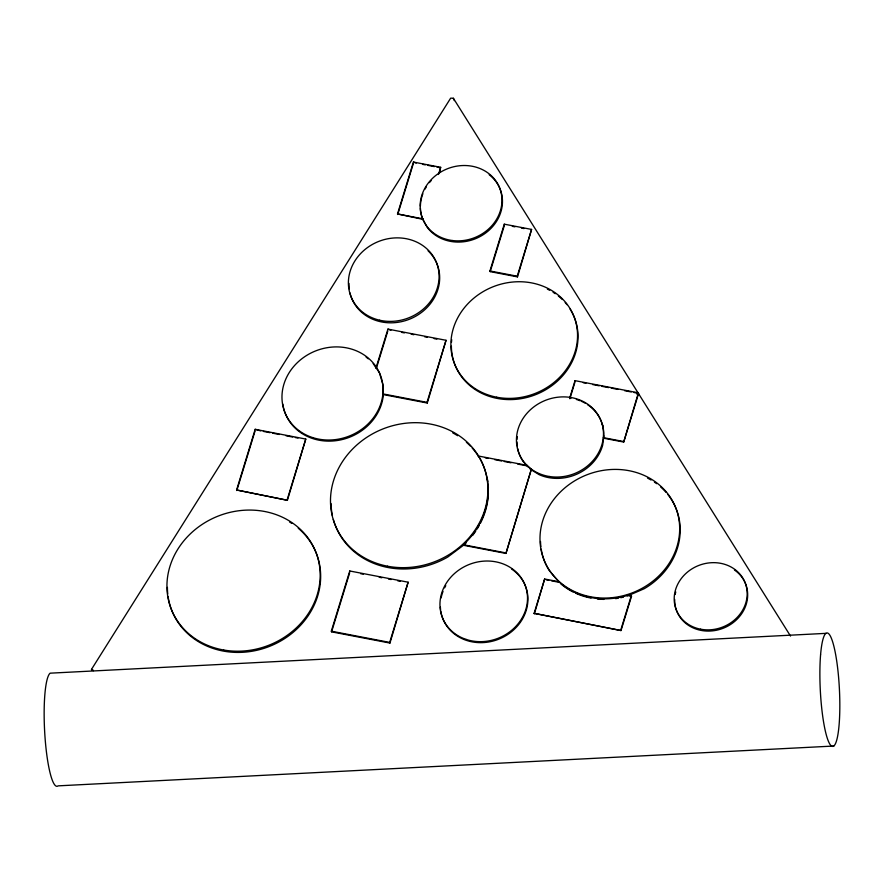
<?xml version="1.0" encoding="UTF-8"?>
<svg xmlns="http://www.w3.org/2000/svg" width="884" height="884" viewBox="0 0 884 884"><rect width="100%" height="100%" fill="white"/><g stroke="black" fill="none" stroke-linecap="round" stroke-linejoin="round"><path stroke-width="1.33" d="M382.827 393.877L382.849 384.385L379.479 372.904L376.087 367.733L387.921 329.113L446.033 340.285L427.281 403.027L383.081 394.54L382.827 393.877L427.016 402.364L427.281 403.027M383.081 394.54L383.081 397.17A51.283 45.78 -21.7 0 1 332.815 441.006A51.283 45.78 -21.7 0 1 282.814 404.099M633.916 392.474L638.613 393.38L623.706 442.055L603.562 438.188L603.794 434.088A44.145 39.404 -21.7 0 0 587.44 404.574M603.871 435.823L602.689 445.105A44.145 39.404 -21.7 0 1 539.229 474.708L530.124 469.117M236.592 489.99L255.178 429.326L305.776 439.05L287.411 500.278L236.592 489.99L287.411 500.278M236.813 490.543L254.99 431.193M287.189 499.725L305.776 439.05M420.441 208.436A41.504 37.04 -21.7 0 0 422.298 217.961L422.961 219.354L397.513 213.95L413.403 162.059L440.674 167.308L439.436 172.634M397.734 214.503L413.226 163.916M373.17 363.534L376.352 368.396L387.789 331.069M438.475 174.468L440.674 167.308M331.323 631.187L349.766 570.987L408.132 582.202L389.954 643.066L331.588 631.85L331.323 631.187L389.689 642.403L389.954 643.066M331.588 631.85L349.622 572.965M427.016 402.364L446.033 340.285M489.935 270.968L504.278 224.171L531.582 229.42L517.505 276.88L490.2 271.631L489.935 270.968L517.239 276.217L517.505 276.88M490.2 271.631L504.145 226.138M389.689 642.403L408.132 582.202M517.239 276.217L531.582 229.42M505.946 553.439L531.295 469.415L526.963 465.349L478.388 456.011A79.836 71.261 -21.7 0 1 464.144 544.047L463.47 545.273L505.946 553.439L531.295 469.415M639.176 394.64L638.027 395.303L636.358 392.441L575.02 380.65L569.65 398.198L570.976 398.242M569.871 398.75L574.854 382.452M534.124 613.341L544.643 579.009L559.119 581.783L559.848 582.633A70.842 63.239 -21.7 0 0 626.977 595.54L628.115 595.043L631.53 596.214L621.01 630.546L534.124 613.341L621.01 630.546M534.345 613.894L544.643 579.009M623.706 442.055L637.806 394.75M620.8 629.994L631.309 595.661M93.339 670.702L91.472 669.398L450.663 98.146L453.37 98.246L790.517 636.071M638.027 395.303L636.579 392.993L637.729 392.33M627.198 596.092L644.171 588.744A70.842 63.239 -21.7 0 0 667.774 494.41M825.899 633.364L50.145 673.177A56.83 9.569 87.1 0 0 44.962 736.46A56.83 9.569 87.1 0 0 58.101 785.854L833.855 746.03M416.22 163.12L413.403 162.059M422.718 164.369L425.314 164.866M427.911 165.363L434.398 166.612M436.994 167.109L439.591 167.606M512.344 226.337L514.941 226.834M521.438 228.083L524.046 228.58M397.513 213.95L422.74 218.801M390.894 330.296L387.921 329.113M401.701 332.384L404.408 332.903M411.159 334.196L413.867 334.716M424.674 336.793L427.381 337.312M434.132 338.616L436.84 339.136M583.241 382.739L585.915 383.247M592.578 384.529L599.241 385.811M601.916 386.33L608.579 387.612M611.242 388.12L617.916 389.402M624.579 390.684L631.253 391.966M603.341 437.635L623.485 441.503M485.349 457.868L488.056 458.387M494.797 459.68L501.548 460.973M504.245 461.492L510.996 462.796M517.737 464.089L527.184 465.901L526.963 465.349M260.725 430.906L255.178 429.326M263.388 431.414L270.051 432.696M272.714 433.204L279.366 434.486M286.029 435.768L292.681 437.05M295.344 437.558L298.007 438.066M463.249 544.721L505.725 552.887M546.179 579.816L548.809 580.313M551.45 580.821L558.025 582.092M629.397 595.805L631.53 596.214M360.639 573.694L363.291 574.202M379.214 577.263L381.866 577.771M388.496 579.042L391.148 579.55M397.778 580.832L400.43 581.341M91.472 669.398L93.03 670.149M528.654 467.514L523.096 461.426A44.145 39.404 -21.7 0 1 517.648 448.42M559.34 582.346L549.229 570.5A70.842 63.239 -21.7 0 1 541.218 549.174M422.519 218.514L427.038 227.077A41.504 37.04 -21.7 0 0 487.858 231.288A41.504 37.04 -21.7 0 0 489.183 174.712M636.358 392.441L636.579 392.993M575.02 380.65L575.241 381.203M504.278 224.171L504.543 224.834M453.37 98.246L454.321 100.621M628.115 595.043L628.336 595.606M478.388 456.011L478.609 456.564A79.836 71.261 -21.7 0 0 472.155 447.989M376.087 367.733L376.352 368.396M349.766 570.987L350.031 571.65M602.391 424.442A44.145 39.404 -21.7 0 1 603.065 426.917M517.239 445.845A44.145 39.404 -21.7 0 1 516.974 441.967M517.029 439.359A44.145 39.404 -21.7 0 1 517.262 436.718M487.327 478.774A79.836 71.261 -21.7 0 1 487.769 481.426M488.222 485.438A79.836 71.261 -21.7 0 1 488.388 488.134M488.388 493.504A79.836 71.261 -21.7 0 1 485.382 511.04M484.996 512.267A79.836 71.261 -21.7 0 1 480.443 523.162M479.194 525.505A79.836 71.261 -21.7 0 1 477.172 528.93M475.725 531.151A79.836 71.261 -21.7 0 1 472.564 535.516M466.299 542.699A79.836 71.261 -21.7 0 1 464.365 544.599L447.834 556.997A79.836 71.261 -21.7 0 1 333.334 519.416M332.395 515.549A79.836 71.261 -21.7 0 1 331.025 503.515M452.796 432.917A79.836 71.261 -21.7 0 1 457.614 435.702M466.398 442.265A79.836 71.261 -21.7 0 1 470.31 446M623.397 597.131A70.842 63.239 -21.7 0 1 620.811 597.717M618.203 598.225A70.842 63.239 -21.7 0 1 615.596 598.634M603.882 599.385A70.842 63.239 -21.7 0 1 597.385 599.009M591.042 598.081A70.842 63.239 -21.7 0 1 575.528 593.164M573.141 592.015A70.842 63.239 -21.7 0 1 561.042 584.026M540.864 546.621A70.842 63.239 -21.7 0 1 540.522 541.472M647.563 478.111A70.842 63.239 -21.7 0 1 651.066 480.023M654.436 482.145A70.842 63.239 -21.7 0 1 656.591 483.67M660.635 486.94A70.842 63.239 -21.7 0 1 666.116 492.432M570.125 309.146A64.234 57.338 -21.7 0 1 530.698 396.397A64.234 57.338 -21.7 0 1 451.37 346.141M451.492 342.241A64.234 57.338 -21.7 0 1 451.713 339.699M547.373 289.112A64.234 57.338 -21.7 0 1 549.693 290.295M553.075 292.261A64.234 57.338 -21.7 0 1 555.251 293.698M558.356 296.007A64.234 57.338 -21.7 0 1 562.323 299.521M565.196 302.549A64.234 57.338 -21.7 0 1 566.964 304.671M428.077 250.824A46.001 41.051 -21.7 0 1 414.85 316.715A46.001 41.051 -21.7 0 1 349.942 292.847M349.246 288.869A46.001 41.051 -21.7 0 1 348.981 283.421M298.239 528.223A77.715 69.372 -21.7 0 1 277.919 642.524A77.715 69.372 -21.7 0 1 168.059 596.49M167.739 593.882A77.715 69.372 -21.7 0 1 167.407 587.352M289.554 521.98A77.715 69.372 -21.7 0 1 291.842 523.427M511.615 569.064A44.41 39.636 -21.7 0 1 505.736 635.751A44.41 39.636 -21.7 0 1 440.762 611.032M440.597 609.75A44.41 39.636 -21.7 0 1 440.376 607.153M441.105 597.938A44.41 39.636 -21.7 0 1 443.017 591.44M444.619 587.849A44.41 39.636 -21.7 0 1 445.779 585.683M734.449 570.003A37.006 33.028 -21.7 0 1 726.405 626.833A37.006 33.028 -21.7 0 1 674.691 599.485M675.199 594.468A37.006 33.028 -21.7 0 1 675.763 591.971M366.131 357.147A51.283 45.78 -21.7 0 1 368.296 358.827M576.39 399.469A44.145 39.404 -21.7 0 1 580.291 400.828M581.539 401.347A44.145 39.404 -21.7 0 1 585.153 403.17M420.408 205.983A41.504 37.04 -21.7 0 1 421.104 199.806M421.37 198.602A41.504 37.04 -21.7 0 1 422.861 193.773M425.016 189.121A41.504 37.04 -21.7 0 1 426.331 186.889M429.414 182.623A41.504 37.04 -21.7 0 1 431.149 180.645M820.584 654.768A56.83 9.569 87.1 0 0 831.347 745.908A56.83 9.569 87.1 0 0 837.689 668.414A56.83 9.569 87.1 0 0 820.584 654.768M700.603 629.187A37.006 33.028 -21.7 0 0 746.107 585.639A37.006 33.028 -21.7 0 0 685.365 573.959A37.006 33.028 -21.7 0 0 700.603 629.187M590.523 596.755A70.842 63.239 -21.7 0 0 677.619 513.394A70.842 63.239 -21.7 0 0 561.34 491.051A70.842 63.239 -21.7 0 0 590.523 596.755M466.012 639.375A44.41 39.636 -21.7 0 0 527.273 593.915A44.41 39.636 -21.7 0 0 457.923 570.721A44.41 39.636 -21.7 0 0 466.012 639.375M223.707 650.016A77.715 69.372 -21.7 0 0 317.577 557.119A77.715 69.372 -21.7 0 0 189.375 534.776A77.715 69.372 -21.7 0 0 223.707 650.016M387.446 566.191A79.836 71.261 -21.7 0 0 485.592 472.255A79.836 71.261 -21.7 0 0 354.561 447.072A79.836 71.261 -21.7 0 0 387.446 566.191M549.262 476.476A44.145 39.404 -21.7 0 0 601.86 423.104A44.145 39.404 -21.7 0 0 528.776 411.336A44.145 39.404 -21.7 0 0 549.262 476.476M496.709 397.203A64.234 57.338 -21.7 0 0 575.683 321.621A64.234 57.338 -21.7 0 0 470.255 301.356A64.234 57.338 -21.7 0 0 496.709 397.203M313.035 437.702A51.283 45.78 -21.7 0 0 382.673 383.943A51.283 45.78 -21.7 0 0 301.864 358.749A51.283 45.78 -21.7 0 0 313.035 437.702M379.667 320.218A46.001 41.051 -21.7 0 0 438.121 267.841A46.001 41.051 -21.7 0 0 363.457 250.813A46.001 41.051 -21.7 0 0 379.667 320.218M452.21 240.503A41.504 37.04 -21.7 0 0 500.079 189.077A41.504 37.04 -21.7 0 0 430.884 179.982A41.504 37.04 -21.7 0 0 452.21 240.503"/></g></svg>
